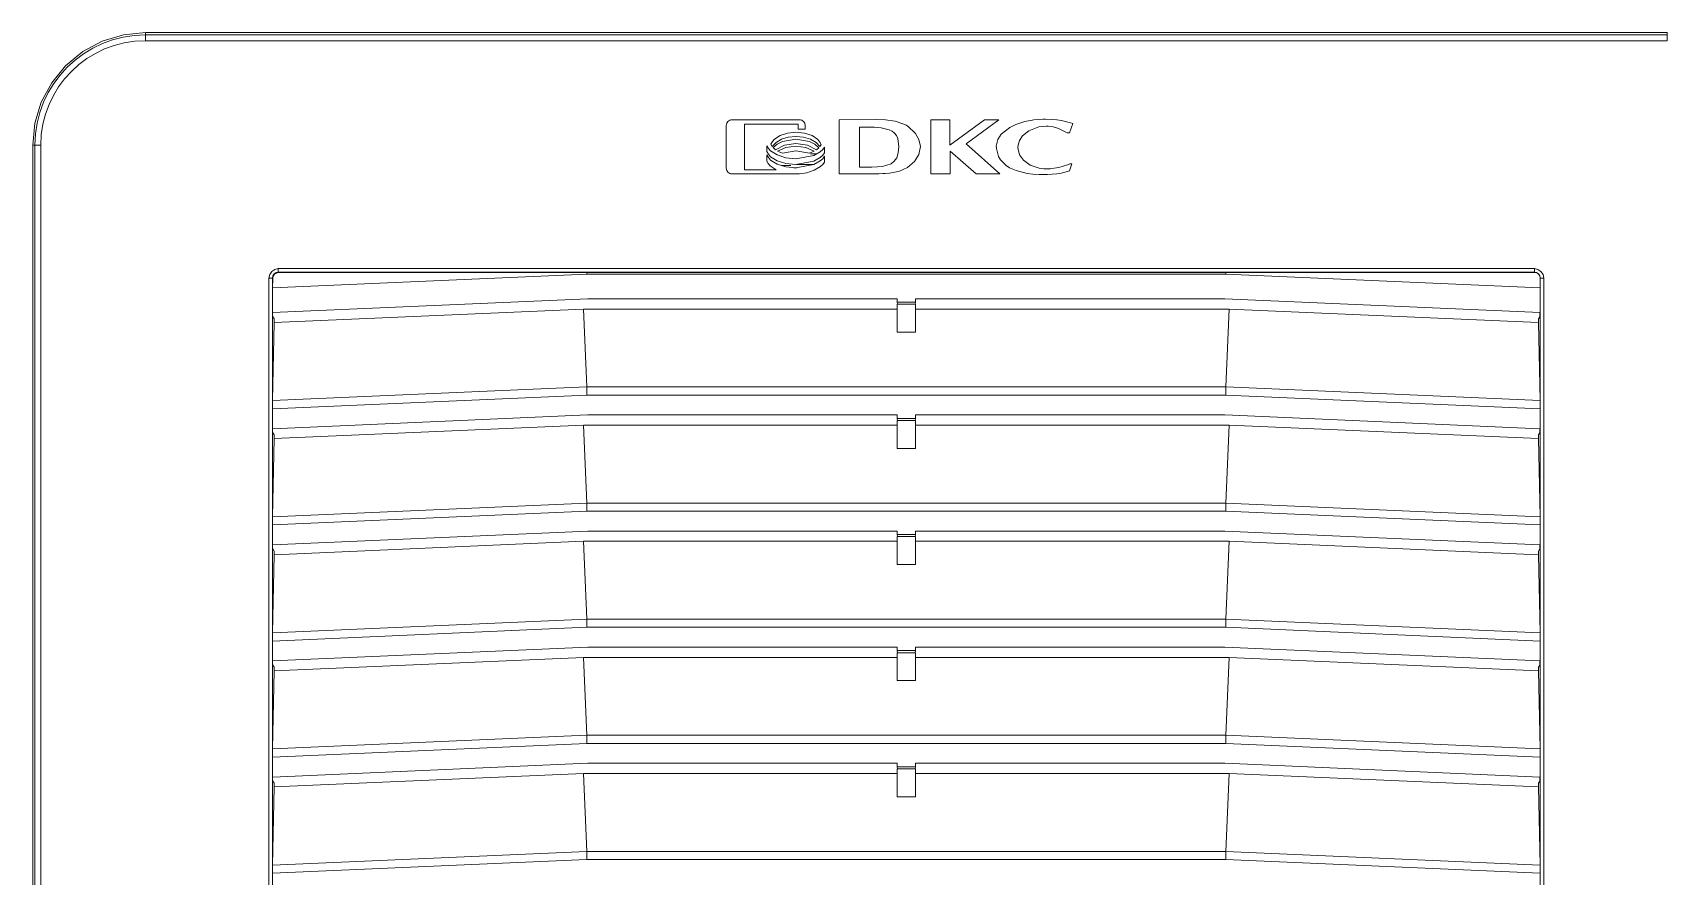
# Model space of a CAD drawing. Header units: millimetres. Extents: x -6000 to 26000, y -6000 to 26000.
# Drawn here: x 107.65 to 127.23, y -2160.93 to -2150.82 of the extents above; entities that cross this region are included whole.
import ezdxf

# ---------------------------------------------------------------- set-up
doc = ezdxf.new("R2010")
doc.units = ezdxf.units.MM
doc.header["$MEASUREMENT"] = 0
doc.layers.add('Чертеж и Рисунок_Ном._пера__7', color=7, linetype='Continuous', lineweight=15)

msp = doc.modelspace()

# ---------------------------------------------------------------- linework, layer by layer
at = {"layer": 'Чертеж и Рисунок_Ном._пера__7', "color": 7, "linetype": 'Continuous', "lineweight": 15}
for p, q in [((127.227, -2150.815), (108.995, -2150.815)), ((108.995, -2150.843), (108.995, -2150.815)), ((108.995, -2150.912), (108.995, -2150.843)), ((127.227, -2150.843), (108.995, -2150.843)), ((127.227, -2150.843), (127.227, -2150.815)), ((127.227, -2150.912), (127.227, -2150.843)), ((127.227, -2150.912), (108.995, -2150.912)), ((116.832, -2151.859), (116.021, -2151.859)), ((117.743, -2151.857), (117.306, -2151.859)), ((117.306, -2151.859), (117.306, -2152.509)), ((118.404, -2151.859), (118.404, -2152.509)), ((118.404, -2151.859), (118.634, -2151.859)), ((119.047, -2151.859), (118.634, -2152.164)), ((118.634, -2152.164), (118.634, -2151.859)), ((118.829, -2152.147), (119.221, -2151.859)), ((119.221, -2151.859), (119.047, -2151.859)), ((115.954, -2151.927), (115.954, -2152.441)), ((116.172, -2151.911), (116.817, -2151.911)), ((116.172, -2152.458), (116.172, -2151.911)), ((116.817, -2151.911), (116.817, -2151.971)), ((116.817, -2151.971), (116.899, -2151.971)), ((116.899, -2151.971), (116.899, -2151.927)), ((117.711, -2151.947), (117.55, -2151.949)), ((117.55, -2151.949), (117.55, -2152.429)), ((120.036, -2152.017), (120.066, -2152.017)), ((120.066, -2152.017), (120.105, -2151.905)), ((107.672, -2152.165), (107.645, -2152.165)), ((107.645, -2152.165), (107.645, -2170.397)), ((107.742, -2152.165), (107.672, -2152.165)), ((107.672, -2152.165), (107.672, -2170.397)), ((107.742, -2152.165), (107.742, -2170.397)), ((116.441, -2152.171), (116.441, -2152.241)), ((116.489, -2152.151), (116.503, -2152.178)), ((116.515, -2152.193), (116.543, -2152.219)), ((116.568, -2152.235), (116.626, -2152.259)), ((116.626, -2152.259), (116.788, -2152.23)), ((116.788, -2152.23), (116.95, -2152.258)), ((116.95, -2152.258), (117.008, -2152.234)), ((117.034, -2152.219), (117.063, -2152.194)), ((117.075, -2152.18), (117.09, -2152.156)), ((117.129, -2152.256), (117.129, -2152.187)), ((118.637, -2152.236), (118.948, -2152.509)), ((118.637, -2152.509), (118.637, -2152.236)), ((119.231, -2152.509), (118.829, -2152.147)), ((116.552, -2152.459), (116.172, -2152.458)), ((116.441, -2152.281), (116.441, -2152.354)), ((116.616, -2152.408), (116.727, -2152.408)), ((116.765, -2152.434), (116.801, -2152.434)), ((117.007, -2152.394), (116.794, -2152.394)), ((117.033, -2152.269), (116.963, -2152.269)), ((117.129, -2152.369), (117.129, -2152.297)), ((117.55, -2152.429), (117.697, -2152.426)), ((119.771, -2152.448), (119.833, -2152.448)), ((120.064, -2152.472), (120.092, -2152.389)), ((120.092, -2152.389), (120.068, -2152.389)), ((116.021, -2152.509), (116.832, -2152.509)), ((117.306, -2152.509), (117.721, -2152.507)), ((117.721, -2152.507), (117.725, -2152.507)), ((118.404, -2152.509), (118.637, -2152.509)), ((118.948, -2152.509), (119.231, -2152.509)), ((110.475, -2168.807), (110.475, -2153.756)), ((110.517, -2168.807), (110.517, -2153.756)), ((110.521, -2153.759), (110.517, -2153.756)), ((110.519, -2153.874), (114.285, -2153.71)), ((110.519, -2153.874), (110.521, -2153.759)), ((110.587, -2153.644), (125.636, -2153.644)), ((110.587, -2153.686), (125.636, -2153.686)), ((110.587, -2153.686), (110.591, -2153.691)), ((110.591, -2153.691), (114.284, -2153.688)), ((114.284, -2153.688), (121.939, -2153.688)), ((114.284, -2153.688), (114.285, -2153.71)), ((114.285, -2153.71), (121.938, -2153.71)), ((121.939, -2153.688), (121.938, -2153.71)), ((121.938, -2153.71), (125.703, -2153.874)), ((121.939, -2153.688), (125.65, -2153.691)), ((125.634, -2153.688), (125.636, -2153.686)), ((125.705, -2153.756), (125.703, -2153.757)), ((125.703, -2153.757), (125.703, -2153.874)), ((125.705, -2153.756), (125.705, -2168.807)), ((125.747, -2153.756), (125.747, -2168.807)), ((110.519, -2154.17), (110.519, -2153.874)), ((110.519, -2154.17), (114.297, -2154.005)), ((114.297, -2154.005), (118, -2154.005)), ((118, -2154.047), (118, -2154.005)), ((118.222, -2154.005), (121.925, -2154.005)), ((118.222, -2154.005), (118.222, -2154.047)), ((121.925, -2154.005), (125.703, -2154.17)), ((125.703, -2153.874), (125.703, -2154.17)), ((110.519, -2154.212), (110.519, -2154.17)), ((110.519, -2154.213), (110.519, -2154.17)), ((110.536, -2154.245), (110.519, -2154.212)), ((114.242, -2154.128), (110.536, -2154.289)), ((114.283, -2155.061), (114.242, -2154.128)), ((114.242, -2154.128), (118, -2154.128)), ((118.222, -2154.047), (118, -2154.047)), ((118.006, -2154.071), (118, -2154.047)), ((118, -2154.071), (118.006, -2154.071)), ((118, -2154.406), (118, -2154.071)), ((118.006, -2154.071), (118.216, -2154.071)), ((118.222, -2154.047), (118.216, -2154.071)), ((118.216, -2154.071), (118.222, -2154.071)), ((118.222, -2154.071), (118.222, -2154.406)), ((118.222, -2154.128), (121.98, -2154.128)), ((121.98, -2154.128), (121.939, -2155.061)), ((125.686, -2154.289), (121.98, -2154.128)), ((125.703, -2154.212), (125.686, -2154.245)), ((125.702, -2154.17), (125.702, -2154.215)), ((125.703, -2154.17), (125.703, -2154.212)), ((110.519, -2155.225), (110.536, -2154.289)), ((110.536, -2154.245), (110.536, -2154.289)), ((118, -2154.406), (118.222, -2154.406)), ((125.686, -2154.289), (125.686, -2154.245)), ((125.686, -2154.289), (125.703, -2155.225)), ((110.519, -2155.225), (114.283, -2155.061)), ((110.519, -2155.324), (114.285, -2155.159)), ((114.283, -2155.061), (121.939, -2155.061)), ((121.937, -2155.159), (114.285, -2155.159)), ((121.937, -2155.159), (125.703, -2155.324)), ((121.939, -2155.061), (125.703, -2155.225)), ((110.519, -2155.324), (110.519, -2155.562)), ((125.703, -2155.562), (125.703, -2155.324)), ((110.519, -2155.562), (114.297, -2155.397)), ((110.519, -2155.604), (110.519, -2155.562)), ((110.519, -2155.604), (110.519, -2155.562)), ((114.242, -2155.519), (110.536, -2155.681)), ((114.283, -2156.453), (114.242, -2155.519)), ((114.242, -2155.519), (118, -2155.519)), ((114.297, -2155.397), (118, -2155.397)), ((118, -2155.397), (118, -2155.439)), ((118.222, -2155.439), (118, -2155.439)), ((118.006, -2155.463), (118, -2155.439)), ((118, -2155.463), (118.006, -2155.463)), ((118, -2155.798), (118, -2155.463)), ((118.006, -2155.463), (118.216, -2155.463)), ((118.222, -2155.439), (118.216, -2155.463)), ((118.216, -2155.463), (118.222, -2155.463)), ((118.222, -2155.397), (121.925, -2155.397)), ((118.222, -2155.439), (118.222, -2155.397)), ((118.222, -2155.463), (118.222, -2155.798)), ((118.222, -2155.519), (121.98, -2155.519)), ((121.925, -2155.397), (125.703, -2155.562)), ((121.98, -2155.519), (121.939, -2156.453)), ((125.686, -2155.681), (121.98, -2155.519)), ((125.702, -2155.562), (125.702, -2155.606)), ((125.703, -2155.562), (125.703, -2155.604)), ((110.536, -2155.637), (110.519, -2155.604)), ((110.519, -2156.617), (110.536, -2155.681)), ((110.536, -2155.637), (110.536, -2155.681)), ((125.703, -2155.604), (125.686, -2155.637)), ((125.686, -2155.681), (125.686, -2155.637)), ((125.686, -2155.681), (125.703, -2156.617)), ((118, -2155.798), (118.222, -2155.798)), ((110.519, -2156.617), (114.283, -2156.453)), ((110.519, -2156.716), (114.285, -2156.551)), ((114.283, -2156.453), (121.939, -2156.453)), ((121.937, -2156.551), (114.285, -2156.551)), ((121.937, -2156.551), (125.703, -2156.716)), ((121.939, -2156.453), (125.703, -2156.617)), ((110.519, -2156.716), (110.519, -2156.954)), ((125.703, -2156.954), (125.703, -2156.716)), ((110.519, -2156.954), (114.297, -2156.789)), ((110.519, -2156.996), (110.519, -2156.954)), ((110.519, -2156.996), (110.519, -2156.954)), ((114.242, -2156.911), (110.536, -2157.073)), ((114.283, -2157.845), (114.242, -2156.911)), ((114.242, -2156.911), (118, -2156.911)), ((114.297, -2156.789), (118, -2156.789)), ((118, -2156.831), (118, -2156.789)), ((118, -2156.831), (118.222, -2156.831)), ((118.006, -2156.855), (118, -2156.831)), ((118, -2156.855), (118.006, -2156.855)), ((118, -2157.189), (118, -2156.855)), ((118.006, -2156.855), (118.216, -2156.855)), ((118.222, -2156.831), (118.216, -2156.855)), ((118.216, -2156.855), (118.222, -2156.855)), ((118.222, -2156.789), (121.925, -2156.789)), ((118.222, -2156.789), (118.222, -2156.831)), ((118.222, -2156.855), (118.222, -2157.189)), ((118.222, -2156.911), (121.98, -2156.911)), ((121.925, -2156.789), (125.703, -2156.954)), ((121.98, -2156.911), (121.939, -2157.845)), ((125.686, -2157.073), (121.98, -2156.911)), ((125.702, -2156.954), (125.702, -2156.998)), ((125.703, -2156.954), (125.703, -2156.996)), ((110.536, -2157.029), (110.519, -2156.996)), ((110.519, -2158.009), (110.536, -2157.073)), ((110.536, -2157.029), (110.536, -2157.073)), ((125.703, -2156.996), (125.686, -2157.029)), ((125.686, -2157.073), (125.686, -2157.029)), ((125.686, -2157.073), (125.703, -2158.009)), ((118, -2157.189), (118.222, -2157.189)), ((110.519, -2158.009), (114.283, -2157.845)), ((114.283, -2157.845), (121.939, -2157.845)), ((121.939, -2157.845), (125.703, -2158.009)), ((110.519, -2158.107), (114.285, -2157.943)), ((110.519, -2158.107), (110.519, -2158.346)), ((121.937, -2157.943), (114.285, -2157.943)), ((121.937, -2157.943), (125.703, -2158.107)), ((125.703, -2158.346), (125.703, -2158.107)), ((110.519, -2158.346), (114.297, -2158.181)), ((114.242, -2158.303), (110.536, -2158.465)), ((114.283, -2159.236), (114.242, -2158.303)), ((114.242, -2158.303), (118, -2158.303)), ((114.297, -2158.181), (118, -2158.181)), ((118, -2158.222), (118, -2158.181)), ((118, -2158.222), (118.222, -2158.222)), ((118.006, -2158.247), (118, -2158.222)), ((118, -2158.247), (118.006, -2158.247)), ((118, -2158.581), (118, -2158.247)), ((118.006, -2158.247), (118.216, -2158.247)), ((118.222, -2158.222), (118.216, -2158.247)), ((118.216, -2158.247), (118.222, -2158.247)), ((118.222, -2158.181), (121.925, -2158.181)), ((118.222, -2158.181), (118.222, -2158.222)), ((118.222, -2158.247), (118.222, -2158.581)), ((118.222, -2158.303), (121.98, -2158.303)), ((121.925, -2158.181), (125.703, -2158.346)), ((121.98, -2158.303), (121.939, -2159.236)), ((125.686, -2158.465), (121.98, -2158.303)), ((110.519, -2158.387), (110.519, -2158.346)), ((110.519, -2158.388), (110.519, -2158.346)), ((110.536, -2158.421), (110.519, -2158.387)), ((110.519, -2159.401), (110.536, -2158.465)), ((110.536, -2158.421), (110.536, -2158.465)), ((125.703, -2158.387), (125.686, -2158.421)), ((125.686, -2158.465), (125.686, -2158.421)), ((125.686, -2158.465), (125.703, -2159.401)), ((125.702, -2158.346), (125.702, -2158.39)), ((125.703, -2158.346), (125.703, -2158.387)), ((118, -2158.581), (118.222, -2158.581)), ((110.519, -2159.401), (114.283, -2159.236)), ((114.283, -2159.236), (121.939, -2159.236)), ((121.939, -2159.236), (125.703, -2159.401)), ((110.519, -2159.499), (114.285, -2159.335)), ((110.519, -2159.499), (110.519, -2159.737)), ((121.937, -2159.335), (114.285, -2159.335)), ((121.937, -2159.335), (125.703, -2159.499)), ((125.703, -2159.737), (125.703, -2159.499)), ((114.297, -2159.572), (110.519, -2159.737)), ((114.242, -2159.695), (110.536, -2159.856)), ((114.283, -2160.628), (114.242, -2159.695)), ((114.242, -2159.695), (118, -2159.695)), ((118, -2159.572), (114.297, -2159.572)), ((118, -2159.614), (118, -2159.572)), ((118, -2159.614), (118.222, -2159.614)), ((118.006, -2159.638), (118, -2159.614)), ((118, -2159.638), (118.006, -2159.638)), ((118, -2159.973), (118, -2159.638)), ((118.006, -2159.638), (118.216, -2159.638)), ((118.222, -2159.614), (118.216, -2159.638)), ((118.216, -2159.638), (118.222, -2159.638)), ((118.222, -2159.572), (121.925, -2159.572)), ((118.222, -2159.572), (118.222, -2159.614)), ((118.222, -2159.638), (118.222, -2159.973)), ((118.222, -2159.695), (121.98, -2159.695)), ((121.925, -2159.572), (125.703, -2159.737)), ((121.98, -2159.695), (121.939, -2160.628)), ((125.686, -2159.856), (121.98, -2159.695)), ((110.519, -2159.779), (110.519, -2159.737)), ((110.519, -2159.78), (110.519, -2159.737)), ((110.536, -2159.812), (110.519, -2159.779)), ((110.519, -2160.792), (110.536, -2159.856)), ((110.536, -2159.812), (110.536, -2159.856)), ((125.703, -2159.779), (125.686, -2159.812)), ((125.686, -2159.856), (125.686, -2159.812)), ((125.686, -2159.856), (125.703, -2160.792)), ((125.702, -2159.737), (125.702, -2159.782)), ((125.703, -2159.737), (125.703, -2159.779)), ((118, -2159.973), (118.222, -2159.973)), ((110.519, -2160.792), (114.283, -2160.628)), ((114.283, -2160.628), (121.939, -2160.628)), ((121.939, -2160.628), (125.703, -2160.792)), ((110.519, -2160.891), (114.285, -2160.727)), ((121.937, -2160.727), (114.285, -2160.727)), ((121.937, -2160.727), (125.703, -2160.891)), ((110.519, -2160.891), (110.519, -2161.129)), ((125.703, -2161.129), (125.703, -2160.891))]:
    msp.add_line(p, q, dxfattribs=at)
at = {"layer": 'Чертеж и Рисунок_Ном._пера__7', "color": 7, "linetype": 'Continuous', "lineweight": 15, "flags": 128}
for points in [[(108.995, -2150.815), (108.732, -2150.841), (108.478, -2150.918), (108.245, -2151.043), (108.04, -2151.211), (107.873, -2151.415), (107.748, -2151.649), (107.671, -2151.902), (107.645, -2152.165)], [(116.021, -2151.859), (116.008, -2151.861), (115.995, -2151.865), (115.974, -2151.879), (115.959, -2151.901), (115.955, -2151.914), (115.954, -2151.927)], [(116.899, -2151.927), (116.894, -2151.901), (116.879, -2151.879), (116.858, -2151.865), (116.845, -2151.861), (116.832, -2151.859)], [(118.108, -2151.924), (118.083, -2151.911), (117.976, -2151.878), (117.861, -2151.861), (117.743, -2151.857)], [(119.779, -2151.851), (119.751, -2151.851), (119.64, -2151.86), (119.53, -2151.881), (119.424, -2151.916), (119.351, -2151.952), (119.249, -2152.033), (119.207, -2152.096), (119.19, -2152.158), (119.189, -2152.176)], [(120.105, -2151.905), (120.078, -2151.896), (119.97, -2151.869), (119.915, -2151.86), (119.779, -2151.851)], [(116.788, -2152.007), (116.686, -2152.018), (116.598, -2152.048), (116.531, -2152.093), (116.506, -2152.121), (116.489, -2152.151)], [(116.503, -2152.178), (116.55, -2152.13), (116.615, -2152.093), (116.696, -2152.068), (116.788, -2152.059)], [(117.09, -2152.156), (117.074, -2152.126), (117.05, -2152.097), (116.982, -2152.049), (116.893, -2152.018), (116.788, -2152.007)], [(116.788, -2152.059), (116.881, -2152.068), (116.963, -2152.093), (117.029, -2152.131), (117.075, -2152.18)], [(117.811, -2151.956), (117.76, -2151.95), (117.729, -2151.948), (117.711, -2151.947)], [(118.02, -2152.184), (118.008, -2152.083), (117.993, -2152.047), (117.971, -2152.019), (117.943, -2151.997), (117.906, -2151.98), (117.811, -2151.956)], [(117.995, -2152.485), (118.022, -2152.478), (118.125, -2152.432), (118.21, -2152.359), (118.261, -2152.275), (118.279, -2152.178), (118.262, -2152.094), (118.221, -2152.022), (118.129, -2151.937), (118.108, -2151.924)], [(119.448, -2152.191), (119.45, -2152.163), (119.466, -2152.109), (119.502, -2152.052), (119.578, -2151.99), (119.697, -2151.945), (119.785, -2151.936)], [(119.785, -2151.936), (119.812, -2151.937), (119.868, -2151.944), (119.935, -2151.962), (120.036, -2152.017)], [(116.788, -2152.326), (116.667, -2152.314), (116.563, -2152.281), (116.485, -2152.232), (116.458, -2152.203), (116.441, -2152.171)], [(116.441, -2152.241), (116.458, -2152.272), (116.485, -2152.302), (116.563, -2152.351), (116.667, -2152.383), (116.788, -2152.395)], [(116.788, -2152.091), (116.627, -2152.119), (116.563, -2152.152), (116.515, -2152.193)], [(116.543, -2152.219), (116.65, -2152.164), (116.788, -2152.143)], [(116.788, -2152.177), (116.667, -2152.192), (116.568, -2152.235)], [(117.063, -2152.194), (117.015, -2152.152), (116.951, -2152.119), (116.788, -2152.091)], [(116.788, -2152.143), (116.927, -2152.164), (117.034, -2152.219)], [(117.008, -2152.234), (116.909, -2152.192), (116.788, -2152.177)], [(117.129, -2152.187), (117.109, -2152.216), (117.08, -2152.242), (117.003, -2152.286), (116.788, -2152.326)], [(116.788, -2152.395), (117.003, -2152.356), (117.08, -2152.312), (117.109, -2152.285), (117.129, -2152.256)], [(117.697, -2152.426), (117.826, -2152.418), (117.928, -2152.386), (117.967, -2152.355), (117.996, -2152.314), (118.014, -2152.256), (118.02, -2152.184)], [(119.189, -2152.176), (119.19, -2152.204), (119.215, -2152.298), (119.239, -2152.339), (119.306, -2152.407), (119.348, -2152.434), (119.428, -2152.469), (119.56, -2152.502), (119.628, -2152.511), (119.702, -2152.516), (119.776, -2152.517)], [(119.785, -2152.447), (119.757, -2152.446), (119.701, -2152.439), (119.595, -2152.402), (119.513, -2152.342), (119.468, -2152.278), (119.449, -2152.213), (119.448, -2152.191)], [(115.954, -2152.441), (115.959, -2152.467), (115.974, -2152.489), (115.995, -2152.504), (116.008, -2152.508), (116.021, -2152.509)], [(116.788, -2152.436), (116.667, -2152.424), (116.563, -2152.392), (116.485, -2152.343), (116.458, -2152.313), (116.441, -2152.281)], [(116.441, -2152.354), (116.457, -2152.383), (116.481, -2152.411), (116.552, -2152.459)], [(117.129, -2152.297), (117.109, -2152.326), (117.08, -2152.353), (117.003, -2152.397), (116.788, -2152.436)], [(116.832, -2152.509), (116.918, -2152.497), (117.006, -2152.465), (117.082, -2152.42), (117.111, -2152.394), (117.129, -2152.369)], [(120.068, -2152.389), (120.043, -2152.4), (119.936, -2152.432), (119.881, -2152.441), (119.785, -2152.447)], [(117.725, -2152.507), (117.753, -2152.506), (117.78, -2152.506), (117.828, -2152.504)], [(117.828, -2152.504), (117.856, -2152.502), (117.911, -2152.498), (117.995, -2152.485)], [(119.776, -2152.517), (119.804, -2152.517), (119.915, -2152.507), (119.97, -2152.498), (120.064, -2152.472)], [(110.475, -2153.756), (110.484, -2153.713), (110.508, -2153.677), (110.544, -2153.653), (110.587, -2153.644)], [(110.475, -2153.756), (110.491, -2153.756), (110.505, -2153.756), (110.517, -2153.756)], [(110.517, -2153.756), (110.522, -2153.729), (110.537, -2153.706), (110.56, -2153.691), (110.587, -2153.686)], [(110.591, -2153.691), (110.578, -2153.692), (110.566, -2153.696), (110.553, -2153.702), (110.542, -2153.711), (110.526, -2153.734), (110.521, -2153.759)], [(110.587, -2153.644), (110.587, -2153.66), (110.587, -2153.673), (110.587, -2153.686)], [(125.703, -2153.757), (125.699, -2153.732), (125.692, -2153.719), (125.683, -2153.708), (125.672, -2153.699), (125.66, -2153.693), (125.634, -2153.688)], [(125.636, -2153.644), (125.678, -2153.653), (125.714, -2153.677), (125.738, -2153.713), (125.747, -2153.756)], [(125.636, -2153.686), (125.636, -2153.673), (125.636, -2153.66), (125.636, -2153.644)], [(125.636, -2153.686), (125.662, -2153.691), (125.685, -2153.706), (125.7, -2153.729), (125.705, -2153.756)], [(125.747, -2153.756), (125.731, -2153.756), (125.718, -2153.756), (125.705, -2153.756)], [(114.283, -2155.061), (114.283, -2155.082), (114.284, -2155.106), (114.284, -2155.132), (114.285, -2155.159)], [(121.939, -2155.061), (121.939, -2155.082), (121.939, -2155.106), (121.938, -2155.132), (121.937, -2155.159)], [(110.519, -2155.225), (110.519, -2155.247), (110.519, -2155.271), (110.519, -2155.297), (110.519, -2155.324)], [(125.703, -2155.324), (125.703, -2155.297), (125.703, -2155.271), (125.703, -2155.247), (125.703, -2155.225)], [(114.283, -2156.453), (114.283, -2156.474), (114.284, -2156.498), (114.284, -2156.524), (114.285, -2156.551)], [(121.939, -2156.453), (121.939, -2156.474), (121.939, -2156.498), (121.938, -2156.524), (121.937, -2156.551)], [(110.519, -2156.617), (110.519, -2156.638), (110.519, -2156.662), (110.519, -2156.689), (110.519, -2156.716)], [(125.703, -2156.716), (125.703, -2156.689), (125.703, -2156.662), (125.703, -2156.638), (125.703, -2156.617)], [(114.283, -2157.845), (114.283, -2157.866), (114.284, -2157.89), (114.284, -2157.916), (114.285, -2157.943)], [(121.939, -2157.845), (121.939, -2157.866), (121.939, -2157.89), (121.938, -2157.916), (121.937, -2157.943)], [(110.519, -2158.009), (110.519, -2158.03), (110.519, -2158.054), (110.519, -2158.08), (110.519, -2158.107)], [(125.703, -2158.107), (125.703, -2158.08), (125.703, -2158.054), (125.703, -2158.03), (125.703, -2158.009)], [(114.283, -2159.236), (114.283, -2159.257), (114.284, -2159.282), (114.284, -2159.308), (114.285, -2159.335)], [(121.939, -2159.236), (121.939, -2159.257), (121.939, -2159.282), (121.938, -2159.308), (121.937, -2159.335)], [(110.519, -2159.401), (110.519, -2159.422), (110.519, -2159.446), (110.519, -2159.472), (110.519, -2159.499)], [(125.703, -2159.499), (125.703, -2159.472), (125.703, -2159.446), (125.703, -2159.422), (125.703, -2159.401)], [(114.283, -2160.628), (114.283, -2160.649), (114.284, -2160.673), (114.284, -2160.699), (114.285, -2160.727)], [(121.939, -2160.628), (121.939, -2160.649), (121.939, -2160.673), (121.938, -2160.699), (121.937, -2160.727)], [(110.519, -2160.792), (110.519, -2160.814), (110.519, -2160.838), (110.519, -2160.864), (110.519, -2160.891)], [(125.703, -2160.891), (125.703, -2160.864), (125.703, -2160.838), (125.703, -2160.814), (125.703, -2160.792)]]:
    msp.add_lwpolyline(points, dxfattribs=at)
at = {"layer": 'Чертеж и Рисунок_Ном._пера__7', "color": 7, "linetype": 'Continuous', "lineweight": 15}
for radius in [1.323, 1.253]:
    msp.add_arc((108.995, -2152.165), radius, 90, 180, dxfattribs=at)

doc.saveas('drawing.dxf')
